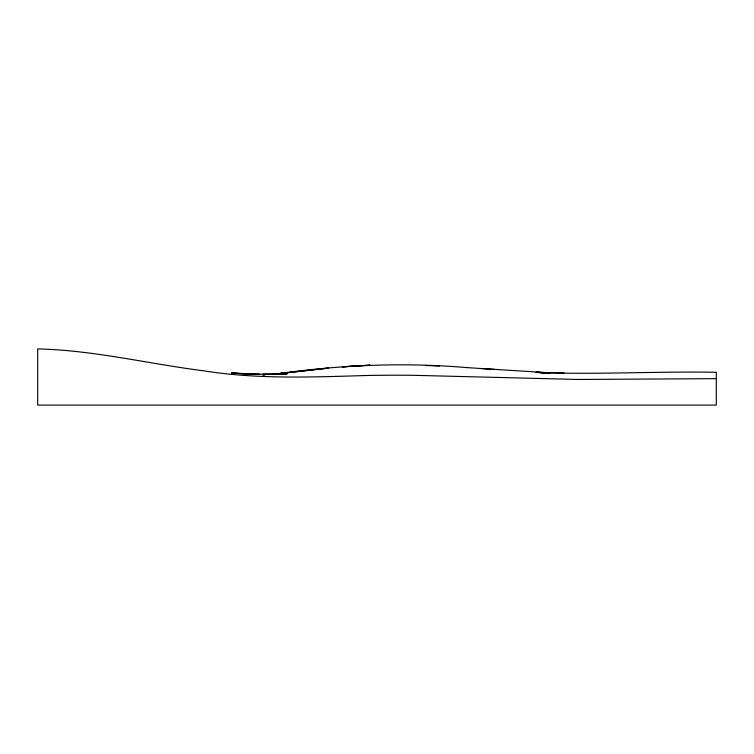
<?xml version="1.0" encoding="UTF-8"?>
<svg xmlns="http://www.w3.org/2000/svg" width="754" height="754" viewBox="0 0 754 754"><rect width="100%" height="100%" fill="white"/><g stroke="black" fill="none" stroke-linecap="round" stroke-linejoin="round"><path stroke-width="1.13" d="M286.982 372.749L273.137 374.286L262.75 374.37L286.982 373.956L273.137 374.37C337.311 365.04 402.344 362.052 467.018 367.632M274.286 374.342L286.982 373.767L273.137 374.37L328.527 368.112L273.137 374.286L245.436 373.946L231.582 373.117L259.282 374.304L231.582 373.013M716.3 378.649L577.809 379.46L411.618 375.266A1956.63 1956.63 0 0 0 370.073 375.407C314.654 376.981 258.914 379.639 203.891 370.845C148.472 363.824 93.713 350.205 37.7 348.904L37.7 405.096L716.3 405.096L716.3 372.269C656.291 371.222 596.282 374.823 536.264 372.438L550.109 372.853L467.018 367.622M550.109 372.721L536.264 372.382L563.964 372.9M425.473 365.473L439.318 366.067M480.863 368.536L494.718 369.441M356.227 365.86L342.382 366.859L370.073 365.19L356.227 365.85M286.982 373.513L273.137 374.399L286.982 373.513M265.05 374.729L262.75 374.823L265.05 374.738M550.109 373.004L536.264 372.325L550.109 373.004"/></g></svg>
